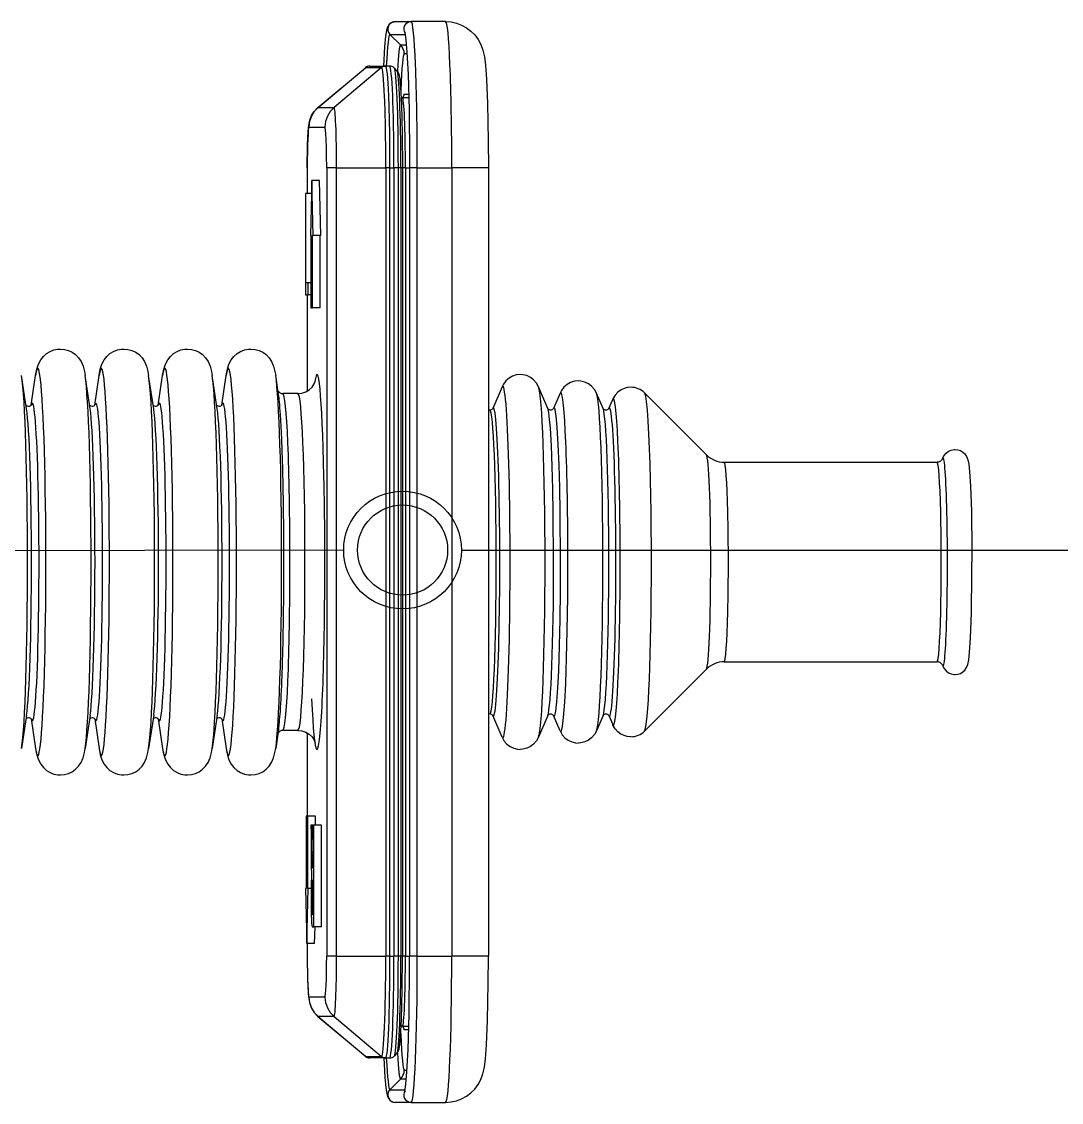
# Model space of a CAD drawing. Header units: inches. Extents: x 47316 to 59086, y 3141 to 11743.
# Drawn here: x 47798.41 to 47842.57, y 8628.7 to 8674.6 of the extents above; entities that cross this region are included whole.
import ezdxf

# ---------------------------------------------------------------- set-up
doc = ezdxf.new("R2010")
doc.units = ezdxf.units.IN
doc.header["$MEASUREMENT"] = 0
doc.styles.get("Standard").update_dxf_attribs({"font": ''})
doc.styles.get('Standard').set_extended_font_data('SimSun')
doc.linetypes.add('_VH_OTCON', pattern='A,0.0001,[7,VeSys.shx,S=0.1,R=0,X=0,Y=0],-0.4,[7,VeSys.shx,S=0.1,R=0,X=0,Y=0],-0.4,["X",Standard,S=1,R=0,X=-0.5,Y=-0.5],-0.0001,[7,VeSys.shx,S=0.1,R=0,X=0,Y=0],-0.4', length=1.2002)

msp = doc.modelspace()

# ---------------------------------------------------------------- linework, layer by layer
at = {"color": 1, "lineweight": -3}
for p, q in [((47813.881, 8673.983), (47813.917, 8674.221)), ((47813.917, 8674.221), (47813.952, 8674.352)), ((47813.952, 8674.352), (47814.001, 8674.451)), ((47814.001, 8674.451), (47814.066, 8674.523)), ((47814.066, 8674.523), (47814.145, 8674.572)), ((47814.145, 8674.572), (47814.232, 8674.597)), ((47814.232, 8674.597), (47814.278, 8674.6)), ((47814.278, 8674.6), (47814.956, 8674.6)), ((47816.42, 8674.6), (47814.956, 8674.6)), ((47816.42, 8674.6), (47816.652, 8674.584)), ((47816.652, 8674.584), (47816.88, 8674.534)), ((47816.88, 8674.534), (47817.098, 8674.453)), ((47817.098, 8674.453), (47817.302, 8674.341)), ((47817.302, 8674.341), (47817.489, 8674.201)), ((47817.489, 8674.201), (47817.655, 8674.034)), ((47813.84, 8673.531), (47813.881, 8673.983)), ((47814.505, 8673.609), (47814.054, 8674.06)), ((47814.054, 8674.06), (47814.703, 8674.06)), ((47814.687, 8674.138), (47814.733, 8673.832)), ((47814.733, 8673.832), (47814.775, 8673.307)), ((47817.655, 8674.034), (47817.797, 8673.844)), ((47817.797, 8673.844), (47817.913, 8673.631)), ((47813.793, 8672.71), (47813.84, 8673.531)), ((47814.505, 8673.609), (47814.753, 8673.609)), ((47814.775, 8673.307), (47814.822, 8672.354)), ((47817.913, 8673.631), (47818.004, 8673.385)), ((47818.004, 8673.385), (47818.066, 8673.103)), ((47814.78, 8673.227), (47814.663, 8673.227)), ((47818.066, 8673.103), (47818.11, 8672.751)), ((47810.998, 8670.948), (47813.017, 8672.644)), ((47811.002, 8670.95), (47813.023, 8672.647)), ((47813.701, 8672.647), (47811.68, 8670.95)), ((47813.023, 8672.647), (47813.701, 8672.647)), ((47813.196, 8672.71), (47813.875, 8672.71)), ((47814.043, 8672.71), (47813.875, 8672.71)), ((47814.352, 8672.516), (47814.241, 8672.627)), ((47814.352, 8672.516), (47814.409, 8672.437)), ((47814.409, 8672.437), (47814.446, 8672.331)), ((47818.11, 8672.751), (47818.153, 8672.155)), ((47814.446, 8672.331), (47814.474, 8672.161)), ((47814.474, 8672.161), (47814.508, 8671.796)), ((47814.822, 8672.354), (47814.864, 8670.859)), ((47818.153, 8672.155), (47818.196, 8671.124)), ((47814.508, 8671.796), (47814.545, 8671.084)), ((47814.663, 8671.522), (47814.849, 8671.522)), ((47814.545, 8671.084), (47814.578, 8669.837)), ((47814.853, 8671.36), (47814.586, 8671.36)), ((47818.196, 8671.124), (47818.226, 8669.543)), ((47810.65, 8670.412), (47810.727, 8670.606)), ((47810.727, 8670.606), (47810.834, 8670.776)), ((47810.834, 8670.776), (47810.968, 8670.922)), ((47810.968, 8670.922), (47810.998, 8670.948)), ((47811.002, 8670.95), (47811.68, 8670.95)), ((47814.864, 8670.859), (47814.886, 8668.815)), ((47810.58, 8669.937), (47810.606, 8670.205)), ((47810.606, 8670.205), (47810.65, 8670.412)), ((47810.616, 8670.122), (47811.295, 8670.122)), ((47810.556, 8669.383), (47810.58, 8669.937)), ((47814.578, 8669.837), (47814.589, 8668.39)), ((47810.543, 8668.39), (47810.556, 8669.383)), ((47818.226, 8669.543), (47818.233, 8668.39)), ((47814.886, 8668.815), (47814.886, 8668.39)), ((47810.543, 8668.39), (47810.544, 8668.39)), ((47810.543, 8668.39), (47810.543, 8667.304)), ((47810.544, 8668.39), (47810.544, 8667.304)), ((47811.367, 8668.39), (47811.367, 8634.91)), ((47811.787, 8668.39), (47811.367, 8668.39)), ((47811.787, 8634.91), (47811.787, 8668.39)), ((47811.787, 8668.39), (47813.88, 8668.39)), ((47813.88, 8668.39), (47813.88, 8634.91)), ((47814.056, 8668.39), (47813.88, 8668.39)), ((47814.056, 8634.91), (47814.056, 8668.39)), ((47814.056, 8668.39), (47814.223, 8668.39)), ((47814.223, 8668.39), (47814.223, 8634.91)), ((47814.411, 8668.39), (47814.223, 8668.39)), ((47814.411, 8634.91), (47814.411, 8668.39)), ((47814.518, 8668.39), (47814.411, 8668.39)), ((47814.518, 8668.39), (47814.518, 8634.91)), ((47814.587, 8668.39), (47814.518, 8668.39)), ((47814.589, 8668.39), (47814.587, 8668.39)), ((47814.71, 8668.39), (47814.589, 8668.39)), ((47814.589, 8668.39), (47814.589, 8634.91)), ((47814.71, 8668.39), (47814.71, 8634.91)), ((47814.71, 8668.39), (47814.886, 8668.39)), ((47814.886, 8668.39), (47814.886, 8634.91)), ((47815.216, 8668.39), (47814.887, 8668.39)), ((47815.216, 8634.91), (47815.216, 8668.39)), ((47815.216, 8668.39), (47816.68, 8668.39)), ((47816.68, 8668.39), (47816.68, 8634.91)), ((47818.218, 8668.39), (47816.68, 8668.39)), ((47818.233, 8668.39), (47818.218, 8668.39)), ((47818.233, 8668.39), (47818.233, 8634.91)), ((47810.734, 8667.85), (47810.677, 8665.512)), ((47811.057, 8667.85), (47810.734, 8667.85)), ((47810.79, 8665.512), (47810.734, 8667.85)), ((47811.114, 8665.512), (47811.057, 8667.85)), ((47810.485, 8667.304), (47810.461, 8667.304)), ((47810.461, 8667.304), (47810.461, 8662.99)), ((47810.721, 8667.304), (47810.485, 8667.304)), ((47810.485, 8663.513), (47810.485, 8667.304)), ((47810.677, 8665.512), (47810.7, 8665.512)), ((47810.7, 8665.512), (47810.7, 8662.45)), ((47810.768, 8665.512), (47810.79, 8665.512)), ((47810.768, 8662.45), (47810.768, 8665.512)), ((47811.114, 8665.512), (47810.79, 8665.512)), ((47811.091, 8662.45), (47811.091, 8665.512)), ((47810.577, 8663.513), (47810.485, 8663.513)), ((47810.7, 8663.513), (47810.577, 8663.513)), ((47810.577, 8662.99), (47810.577, 8663.513)), ((47810.461, 8662.99), (47810.577, 8662.99)), ((47810.543, 8662.99), (47810.543, 8658.911)), ((47810.544, 8662.99), (47810.544, 8658.912)), ((47810.7, 8662.99), (47810.577, 8662.99)), ((47810.7, 8662.45), (47810.768, 8662.45)), ((47811.091, 8662.45), (47810.768, 8662.45)), ((47799.334, 8660.381), (47799.467, 8660.5)), ((47799.467, 8660.5), (47799.618, 8660.592)), ((47799.618, 8660.592), (47799.781, 8660.656)), ((47799.781, 8660.656), (47799.953, 8660.69)), ((47799.953, 8660.69), (47800.057, 8660.695)), ((47800.057, 8660.695), (47800.231, 8660.68)), ((47800.231, 8660.68), (47800.4, 8660.634)), ((47800.4, 8660.634), (47800.558, 8660.558)), ((47800.558, 8660.558), (47800.702, 8660.456)), ((47800.702, 8660.456), (47800.829, 8660.325)), ((47802.031, 8660.381), (47802.165, 8660.5)), ((47802.165, 8660.5), (47802.315, 8660.592)), ((47802.315, 8660.592), (47802.479, 8660.656)), ((47802.479, 8660.656), (47802.65, 8660.69)), ((47802.65, 8660.69), (47802.755, 8660.695)), ((47802.755, 8660.695), (47802.929, 8660.68)), ((47802.929, 8660.68), (47803.098, 8660.634)), ((47803.098, 8660.634), (47803.256, 8660.558)), ((47803.256, 8660.558), (47803.4, 8660.456)), ((47803.4, 8660.456), (47803.527, 8660.325)), ((47804.729, 8660.381), (47804.863, 8660.5)), ((47804.863, 8660.5), (47805.013, 8660.592)), ((47805.013, 8660.592), (47805.177, 8660.656)), ((47805.177, 8660.656), (47805.348, 8660.69)), ((47805.348, 8660.69), (47805.452, 8660.695)), ((47805.452, 8660.695), (47805.626, 8660.68)), ((47805.626, 8660.68), (47805.795, 8660.634)), ((47805.795, 8660.634), (47805.954, 8660.558)), ((47805.954, 8660.558), (47806.097, 8660.456)), ((47806.097, 8660.456), (47806.224, 8660.325)), ((47807.427, 8660.381), (47807.56, 8660.5)), ((47807.56, 8660.5), (47807.711, 8660.592)), ((47807.711, 8660.592), (47807.874, 8660.656)), ((47807.874, 8660.656), (47808.045, 8660.69)), ((47808.045, 8660.69), (47808.15, 8660.695)), ((47808.15, 8660.695), (47808.324, 8660.68)), ((47808.324, 8660.68), (47808.493, 8660.634)), ((47808.493, 8660.634), (47808.651, 8660.558)), ((47808.651, 8660.558), (47808.795, 8660.456)), ((47808.795, 8660.456), (47808.922, 8660.325)), ((47799.056, 8659.837), (47799.125, 8660.053)), ((47799.125, 8660.053), (47799.222, 8660.238)), ((47799.222, 8660.238), (47799.334, 8660.381)), ((47800.829, 8660.325), (47800.936, 8660.166)), ((47800.936, 8660.166), (47801.022, 8659.967)), ((47801.022, 8659.967), (47801.079, 8659.747)), ((47801.753, 8659.837), (47801.822, 8660.053)), ((47801.822, 8660.053), (47801.919, 8660.238)), ((47801.919, 8660.238), (47802.031, 8660.381)), ((47803.527, 8660.325), (47803.634, 8660.166)), ((47803.634, 8660.166), (47803.719, 8659.967)), ((47803.719, 8659.967), (47803.776, 8659.747)), ((47804.451, 8659.837), (47804.52, 8660.053)), ((47804.52, 8660.053), (47804.617, 8660.238)), ((47804.617, 8660.238), (47804.729, 8660.381)), ((47806.224, 8660.325), (47806.331, 8660.166)), ((47806.331, 8660.166), (47806.417, 8659.967)), ((47806.417, 8659.967), (47806.474, 8659.747)), ((47807.149, 8659.837), (47807.218, 8660.053)), ((47807.218, 8660.053), (47807.314, 8660.238)), ((47807.314, 8660.238), (47807.427, 8660.381)), ((47808.922, 8660.325), (47809.029, 8660.166)), ((47809.029, 8660.166), (47809.115, 8659.967)), ((47809.115, 8659.967), (47809.172, 8659.747)), ((47798.624, 8658.154), (47798.412, 8659.571)), ((47798.816, 8658.312), (47799.005, 8659.571)), ((47799.005, 8659.571), (47799.056, 8659.837)), ((47801.079, 8659.747), (47801.109, 8659.571)), ((47801.322, 8658.154), (47801.109, 8659.571)), ((47801.514, 8658.312), (47801.703, 8659.571)), ((47801.703, 8659.571), (47801.753, 8659.837)), ((47803.776, 8659.747), (47803.807, 8659.571)), ((47804.02, 8658.154), (47803.807, 8659.571)), ((47804.211, 8658.312), (47804.4, 8659.571)), ((47804.4, 8659.571), (47804.451, 8659.837)), ((47806.474, 8659.747), (47806.504, 8659.571)), ((47806.717, 8658.154), (47806.504, 8659.571)), ((47806.909, 8658.312), (47807.098, 8659.571)), ((47807.098, 8659.571), (47807.149, 8659.837)), ((47809.172, 8659.747), (47809.202, 8659.571)), ((47809.324, 8658.762), (47809.202, 8659.571)), ((47819.259, 8659.543), (47819.111, 8659.459)), ((47819.42, 8659.594), (47819.259, 8659.543)), ((47819.587, 8659.611), (47819.42, 8659.594)), ((47819.699, 8659.604), (47819.587, 8659.611)), ((47819.863, 8659.564), (47819.699, 8659.604)), ((47820.017, 8659.491), (47819.863, 8659.564)), ((47810.625, 8658.965), (47810.745, 8659.079)), ((47810.745, 8659.079), (47810.839, 8659.218)), ((47810.839, 8659.218), (47810.877, 8659.31)), ((47818.814, 8659.089), (47818.419, 8658.168)), ((47818.873, 8659.204), (47818.814, 8659.09)), ((47818.828, 8659.114), (47818.814, 8659.09)), ((47818.814, 8659.09), (47818.814, 8659.089)), ((47818.834, 8659.12), (47818.828, 8659.114)), ((47818.844, 8659.124), (47818.834, 8659.12)), ((47818.98, 8659.345), (47818.873, 8659.204)), ((47819.111, 8659.459), (47818.98, 8659.345)), ((47820.153, 8659.388), (47820.017, 8659.491)), ((47820.271, 8659.252), (47820.153, 8659.388)), ((47820.36, 8659.091), (47820.271, 8659.252)), ((47820.361, 8659.089), (47820.36, 8659.091)), ((47820.756, 8658.168), (47820.361, 8659.089)), ((47821.445, 8659.076), (47821.339, 8658.935)), ((47821.576, 8659.19), (47821.445, 8659.076)), ((47821.724, 8659.273), (47821.576, 8659.19)), ((47821.885, 8659.324), (47821.724, 8659.273)), ((47822.052, 8659.342), (47821.885, 8659.324)), ((47822.164, 8659.334), (47822.052, 8659.342)), ((47822.328, 8659.294), (47822.164, 8659.334)), ((47822.481, 8659.221), (47822.328, 8659.294)), ((47822.617, 8659.118), (47822.481, 8659.221)), ((47822.735, 8658.983), (47822.617, 8659.118)), ((47824.13, 8659.057), (47823.994, 8659.019)), ((47824.283, 8659.071), (47824.13, 8659.057)), ((47810.146, 8658.805), (47809.507, 8658.805)), ((47810.146, 8658.805), (47810.317, 8658.824)), ((47810.317, 8658.824), (47810.478, 8658.878)), ((47810.478, 8658.878), (47810.625, 8658.965)), ((47821.28, 8658.82), (47821, 8658.168)), ((47821.339, 8658.935), (47821.28, 8658.82)), ((47821.293, 8658.844), (47821.28, 8658.82)), ((47821.299, 8658.851), (47821.293, 8658.844)), ((47821.306, 8658.854), (47821.299, 8658.851)), ((47821.309, 8658.855), (47821.306, 8658.854)), ((47822.825, 8658.821), (47822.735, 8658.983)), ((47823.104, 8658.169), (47822.825, 8658.821)), ((47823.617, 8658.733), (47823.523, 8658.574)), ((47823.732, 8658.859), (47823.617, 8658.733)), ((47823.867, 8658.957), (47823.732, 8658.859)), ((47823.994, 8659.019), (47823.867, 8658.957)), ((47824.878, 8658.818), (47824.869, 8658.831)), ((47826.773, 8656.923), (47824.869, 8658.831)), ((47824.897, 8658.77), (47824.878, 8658.818)), ((47824.916, 8658.694), (47824.897, 8658.77)), ((47824.952, 8658.467), (47824.916, 8658.694)), ((47818.431, 8658.189), (47818.419, 8658.168)), ((47818.436, 8658.195), (47818.431, 8658.189)), ((47818.442, 8658.198), (47818.436, 8658.195)), ((47818.445, 8658.199), (47818.442, 8658.198)), ((47820.769, 8658.129), (47820.756, 8658.168)), ((47821.012, 8658.19), (47821.001, 8658.17)), ((47821.018, 8658.196), (47821.012, 8658.19)), ((47821.027, 8658.199), (47821.018, 8658.196)), ((47821.035, 8658.196), (47821.027, 8658.199)), ((47821.041, 8658.19), (47821.035, 8658.196)), ((47821.052, 8658.171), (47821.041, 8658.19)), ((47821.065, 8658.135), (47821.052, 8658.171)), ((47821.09, 8658.019), (47821.065, 8658.135)), ((47823.348, 8658.169), (47823.513, 8658.552)), ((47823.348, 8658.169), (47823.36, 8658.19)), ((47823.36, 8658.19), (47823.366, 8658.196)), ((47823.366, 8658.196), (47823.372, 8658.199)), ((47823.372, 8658.199), (47823.375, 8658.2)), ((47823.523, 8658.574), (47823.513, 8658.552)), ((47823.515, 8658.556), (47823.513, 8658.552)), ((47824.989, 8658.102), (47824.952, 8658.467)), ((47818.298, 8658.105), (47818.233, 8658.11)), ((47820.796, 8658.006), (47820.769, 8658.129)), ((47820.821, 8657.827), (47820.796, 8658.006)), ((47820.866, 8657.329), (47820.821, 8657.827)), ((47821.115, 8657.851), (47821.09, 8658.019)), ((47821.16, 8657.377), (47821.115, 8657.851)), ((47825.022, 8657.649), (47824.989, 8658.102)), ((47820.91, 8656.582), (47820.866, 8657.329)), ((47821.204, 8656.64), (47821.16, 8657.377)), ((47825.067, 8656.787), (47825.022, 8657.649)), ((47825.101, 8655.823), (47825.067, 8656.787)), ((47827.494, 8656.202), (47826.773, 8656.923)), ((47820.945, 8655.706), (47820.91, 8656.582)), ((47821.24, 8655.764), (47821.204, 8656.64)), ((47837.67, 8656.273), (47837.771, 8656.351)), ((47837.771, 8656.351), (47837.887, 8656.403)), ((47837.887, 8656.403), (47838.011, 8656.428)), ((47838.011, 8656.428), (47838.053, 8656.429)), ((47838.053, 8656.429), (47838.169, 8656.417)), ((47838.169, 8656.417), (47838.281, 8656.38)), ((47838.281, 8656.38), (47838.383, 8656.319)), ((47838.383, 8656.319), (47838.47, 8656.237)), ((47828.249, 8655.889), (47837.29, 8655.889)), ((47837.35, 8655.896), (47837.29, 8655.889)), ((47837.44, 8655.937), (47837.35, 8655.896)), ((47837.502, 8655.999), (47837.44, 8655.937)), ((47837.522, 8656.038), (47837.502, 8655.999)), ((47837.522, 8656.038), (47837.58, 8656.161)), ((47837.58, 8656.161), (47837.67, 8656.273)), ((47838.47, 8656.237), (47838.545, 8656.126)), ((47838.545, 8656.126), (47838.597, 8655.996)), ((47838.597, 8655.996), (47838.635, 8655.811)), ((47820.971, 8654.747), (47820.945, 8655.706)), ((47821.267, 8654.795), (47821.24, 8655.764)), ((47825.144, 8653.784), (47825.101, 8655.823)), ((47838.635, 8655.811), (47838.67, 8655.492)), ((47838.67, 8655.492), (47838.709, 8654.871)), ((47820.989, 8653.737), (47820.971, 8654.747)), ((47821.286, 8653.77), (47821.267, 8654.795)), ((47838.709, 8654.871), (47838.746, 8653.804)), ((47821.004, 8651.65), (47820.989, 8653.737)), ((47821.301, 8651.65), (47821.286, 8653.77)), ((47825.157, 8651.65), (47825.144, 8653.784)), ((47838.746, 8653.804), (47838.769, 8652.158)), ((47809.547, 8652.566), (47809.543, 8653.193)), ((47838.769, 8652.158), (47838.77, 8651.65)), ((47821.296, 8650.423), (47821.301, 8651.65)), ((47821.604, 8650.172), (47821.611, 8651.65)), ((47838.769, 8651.142), (47838.77, 8651.65)), ((47809.545, 8650.317), (47809.549, 8651.05)), ((47838.746, 8649.497), (47838.769, 8651.142)), ((47821.281, 8649.219), (47821.296, 8650.423)), ((47809.542, 8649.953), (47809.545, 8650.317)), ((47821.585, 8648.728), (47821.604, 8650.172)), ((47838.709, 8648.429), (47838.746, 8649.497)), ((47821.257, 8648.085), (47821.281, 8649.219)), ((47821.558, 8647.567), (47821.585, 8648.728)), ((47821.221, 8647.035), (47821.257, 8648.085)), ((47838.67, 8647.808), (47838.709, 8648.429)), ((47809.491, 8647.323), (47809.506, 8647.864)), ((47838.635, 8647.489), (47838.67, 8647.808)), ((47809.474, 8646.815), (47809.491, 8647.323)), ((47821.52, 8646.492), (47821.558, 8647.567)), ((47828.249, 8647.411), (47837.29, 8647.411)), ((47837.35, 8647.404), (47837.29, 8647.411)), ((47837.44, 8647.364), (47837.35, 8647.404)), ((47837.502, 8647.301), (47837.44, 8647.364)), ((47837.522, 8647.262), (47837.502, 8647.301)), ((47837.522, 8647.262), (47837.58, 8647.139)), ((47837.58, 8647.139), (47837.67, 8647.027)), ((47838.47, 8647.063), (47838.545, 8647.174)), ((47838.545, 8647.174), (47838.597, 8647.304)), ((47838.597, 8647.304), (47838.635, 8647.489)), ((47821.185, 8646.303), (47821.221, 8647.035)), ((47827.494, 8647.099), (47826.773, 8646.377)), ((47837.67, 8647.027), (47837.771, 8646.949)), ((47837.771, 8646.949), (47837.887, 8646.897)), ((47837.887, 8646.897), (47838.011, 8646.873)), ((47838.011, 8646.873), (47838.053, 8646.871)), ((47838.053, 8646.871), (47838.169, 8646.884)), ((47838.169, 8646.884), (47838.281, 8646.921)), ((47838.281, 8646.921), (47838.383, 8646.981)), ((47838.383, 8646.981), (47838.47, 8647.063)), ((47821.142, 8645.705), (47821.185, 8646.303)), ((47821.479, 8645.695), (47821.52, 8646.492)), ((47826.773, 8646.377), (47824.869, 8644.47)), ((47821.072, 8645.192), (47821.096, 8645.316)), ((47821.096, 8645.316), (47821.142, 8645.705)), ((47821.43, 8645.05), (47821.479, 8645.695)), ((47798.624, 8645.146), (47798.412, 8643.729)), ((47798.816, 8644.988), (47799.005, 8643.729)), ((47801.322, 8645.146), (47801.109, 8643.729)), ((47801.514, 8644.988), (47801.703, 8643.729)), ((47804.02, 8645.146), (47803.807, 8643.729)), ((47804.211, 8644.988), (47804.4, 8643.729)), ((47806.717, 8645.146), (47806.504, 8643.729)), ((47806.909, 8644.988), (47807.098, 8643.729)), ((47818.298, 8645.195), (47818.233, 8645.191)), ((47818.419, 8645.133), (47818.431, 8645.111)), ((47818.814, 8644.212), (47818.419, 8645.133)), ((47818.431, 8645.111), (47818.436, 8645.105)), ((47818.436, 8645.105), (47818.442, 8645.102)), ((47818.442, 8645.102), (47818.445, 8645.102)), ((47820.756, 8645.132), (47820.361, 8644.211)), ((47821, 8645.132), (47821.012, 8645.111)), ((47821.28, 8644.48), (47821, 8645.132)), ((47821.012, 8645.111), (47821.018, 8645.105)), ((47821.018, 8645.105), (47821.024, 8645.102)), ((47821.024, 8645.102), (47821.027, 8645.101)), ((47821.027, 8645.101), (47821.032, 8645.102)), ((47821.032, 8645.102), (47821.042, 8645.111)), ((47821.042, 8645.111), (47821.052, 8645.129)), ((47821.052, 8645.129), (47821.072, 8645.192)), ((47821.383, 8644.668), (47821.43, 8645.05)), ((47823.104, 8645.132), (47822.825, 8644.48)), ((47823.348, 8645.132), (47823.513, 8644.748)), ((47809.324, 8644.543), (47809.202, 8643.729)), ((47810.146, 8644.495), (47809.507, 8644.495)), ((47810.146, 8644.495), (47810.317, 8644.477)), ((47810.317, 8644.477), (47810.478, 8644.423)), ((47810.478, 8644.423), (47810.625, 8644.335)), ((47810.543, 8644.389), (47810.543, 8640.85)), ((47810.544, 8644.389), (47810.544, 8640.85)), ((47821.28, 8644.48), (47821.293, 8644.456)), ((47821.28, 8644.48), (47821.373, 8644.313)), ((47821.293, 8644.456), (47821.299, 8644.45)), ((47821.299, 8644.45), (47821.306, 8644.446)), ((47821.306, 8644.446), (47821.309, 8644.446)), ((47821.309, 8644.446), (47821.315, 8644.447)), ((47821.315, 8644.447), (47821.326, 8644.457)), ((47821.326, 8644.457), (47821.337, 8644.476)), ((47821.337, 8644.476), (47821.359, 8644.543)), ((47821.359, 8644.543), (47821.383, 8644.668)), ((47822.825, 8644.48), (47822.735, 8644.318)), ((47823.523, 8644.726), (47823.513, 8644.748)), ((47823.617, 8644.567), (47823.523, 8644.726)), ((47823.732, 8644.442), (47823.617, 8644.567)), ((47823.866, 8644.343), (47823.732, 8644.442)), ((47810.625, 8644.335), (47810.745, 8644.222)), ((47810.745, 8644.222), (47810.839, 8644.083)), ((47810.839, 8644.083), (47810.877, 8643.99)), ((47818.814, 8644.212), (47818.827, 8644.187)), ((47818.814, 8644.212), (47818.904, 8644.048)), ((47818.827, 8644.187), (47818.834, 8644.18)), ((47818.834, 8644.18), (47818.841, 8644.177)), ((47818.841, 8644.177), (47818.844, 8644.176)), ((47818.904, 8644.048), (47819.022, 8643.913)), ((47819.022, 8643.913), (47819.158, 8643.81)), ((47820.153, 8643.913), (47820.017, 8643.81)), ((47820.271, 8644.049), (47820.153, 8643.913)), ((47820.36, 8644.21), (47820.271, 8644.049)), ((47820.36, 8644.21), (47820.361, 8644.211)), ((47821.373, 8644.313), (47821.487, 8644.182)), ((47821.487, 8644.182), (47821.623, 8644.079)), ((47821.623, 8644.079), (47821.777, 8644.006)), ((47821.777, 8644.006), (47821.94, 8643.966)), ((47821.94, 8643.966), (47822.052, 8643.959)), ((47822.164, 8643.966), (47822.052, 8643.959)), ((47822.328, 8644.006), (47822.164, 8643.966)), ((47822.481, 8644.079), (47822.328, 8644.006)), ((47822.617, 8644.182), (47822.481, 8644.079)), ((47822.735, 8644.318), (47822.617, 8644.182)), ((47823.994, 8644.282), (47823.866, 8644.343)), ((47824.13, 8644.243), (47823.994, 8644.282)), ((47824.283, 8644.229), (47824.13, 8644.243)), ((47799.005, 8643.729), (47799.056, 8643.463)), ((47799.056, 8643.463), (47799.125, 8643.247)), ((47801.022, 8643.334), (47801.079, 8643.553)), ((47801.079, 8643.553), (47801.109, 8643.729)), ((47801.703, 8643.729), (47801.753, 8643.463)), ((47801.753, 8643.463), (47801.822, 8643.247)), ((47803.719, 8643.334), (47803.776, 8643.553)), ((47803.776, 8643.553), (47803.807, 8643.729)), ((47804.4, 8643.729), (47804.451, 8643.463)), ((47804.451, 8643.463), (47804.52, 8643.247)), ((47806.417, 8643.334), (47806.474, 8643.553)), ((47806.474, 8643.553), (47806.504, 8643.729)), ((47807.098, 8643.729), (47807.149, 8643.463)), ((47807.149, 8643.463), (47807.218, 8643.247)), ((47809.115, 8643.334), (47809.172, 8643.553)), ((47809.172, 8643.553), (47809.202, 8643.729)), ((47819.158, 8643.81), (47819.311, 8643.737)), ((47819.311, 8643.737), (47819.475, 8643.697)), ((47819.475, 8643.697), (47819.587, 8643.689)), ((47819.699, 8643.697), (47819.587, 8643.689)), ((47819.863, 8643.737), (47819.699, 8643.697)), ((47820.017, 8643.81), (47819.863, 8643.737)), ((47799.125, 8643.247), (47799.222, 8643.063)), ((47799.222, 8643.063), (47799.334, 8642.92)), ((47800.829, 8642.975), (47800.936, 8643.134)), ((47800.936, 8643.134), (47801.022, 8643.334)), ((47801.822, 8643.247), (47801.919, 8643.063)), ((47801.919, 8643.063), (47802.031, 8642.92)), ((47803.527, 8642.975), (47803.634, 8643.134)), ((47803.634, 8643.134), (47803.719, 8643.334)), ((47804.52, 8643.247), (47804.617, 8643.063)), ((47804.617, 8643.063), (47804.729, 8642.92)), ((47806.224, 8642.975), (47806.331, 8643.134)), ((47806.331, 8643.134), (47806.417, 8643.334)), ((47807.218, 8643.247), (47807.314, 8643.063)), ((47807.314, 8643.063), (47807.427, 8642.92)), ((47808.922, 8642.975), (47809.029, 8643.134)), ((47809.029, 8643.134), (47809.115, 8643.334)), ((47799.334, 8642.92), (47799.467, 8642.801)), ((47799.467, 8642.801), (47799.618, 8642.708)), ((47799.618, 8642.708), (47799.781, 8642.645)), ((47799.781, 8642.645), (47799.953, 8642.611)), ((47799.953, 8642.611), (47800.057, 8642.605)), ((47800.057, 8642.605), (47800.231, 8642.621)), ((47800.231, 8642.621), (47800.4, 8642.667)), ((47800.4, 8642.667), (47800.558, 8642.742)), ((47800.558, 8642.742), (47800.702, 8642.845)), ((47800.702, 8642.845), (47800.829, 8642.975)), ((47802.031, 8642.92), (47802.165, 8642.801)), ((47802.165, 8642.801), (47802.315, 8642.708)), ((47802.315, 8642.708), (47802.479, 8642.645)), ((47802.479, 8642.645), (47802.65, 8642.611)), ((47802.65, 8642.611), (47802.755, 8642.605)), ((47802.755, 8642.605), (47802.929, 8642.621)), ((47802.929, 8642.621), (47803.098, 8642.667)), ((47803.098, 8642.667), (47803.256, 8642.742)), ((47803.256, 8642.742), (47803.4, 8642.845)), ((47803.4, 8642.845), (47803.527, 8642.975)), ((47804.729, 8642.92), (47804.863, 8642.801)), ((47804.863, 8642.801), (47805.013, 8642.708)), ((47805.013, 8642.708), (47805.177, 8642.645)), ((47805.177, 8642.645), (47805.348, 8642.611)), ((47805.348, 8642.611), (47805.452, 8642.605)), ((47805.452, 8642.605), (47805.626, 8642.621)), ((47805.626, 8642.621), (47805.795, 8642.667)), ((47805.795, 8642.667), (47805.954, 8642.742)), ((47805.954, 8642.742), (47806.097, 8642.845)), ((47806.097, 8642.845), (47806.224, 8642.975)), ((47807.427, 8642.92), (47807.56, 8642.801)), ((47807.56, 8642.801), (47807.711, 8642.708)), ((47807.711, 8642.708), (47807.874, 8642.645)), ((47807.874, 8642.645), (47808.045, 8642.611)), ((47808.045, 8642.611), (47808.15, 8642.605)), ((47808.15, 8642.605), (47808.324, 8642.621)), ((47808.324, 8642.621), (47808.493, 8642.667)), ((47808.493, 8642.667), (47808.651, 8642.742)), ((47808.651, 8642.742), (47808.795, 8642.845)), ((47808.795, 8642.845), (47808.922, 8642.975)), ((47810.496, 8640.85), (47810.496, 8637.789)), ((47810.564, 8640.85), (47810.496, 8640.85)), ((47810.888, 8640.85), (47810.564, 8640.85)), ((47810.564, 8637.789), (47810.564, 8640.85)), ((47810.888, 8640.471), (47810.888, 8640.85)), ((47810.699, 8640.471), (47810.699, 8640.352)), ((47810.727, 8640.471), (47810.699, 8640.471)), ((47810.699, 8640.352), (47810.7, 8640.341)), ((47810.7, 8640.341), (47810.701, 8640.328)), ((47810.701, 8640.328), (47810.701, 8640.315)), ((47810.701, 8640.315), (47810.702, 8640.3)), ((47810.702, 8640.3), (47810.703, 8640.285)), ((47810.703, 8640.285), (47810.703, 8640.268)), ((47810.703, 8640.268), (47810.704, 8640.251)), ((47810.704, 8640.251), (47810.704, 8640.232)), ((47810.704, 8640.232), (47810.704, 8640.212)), ((47810.796, 8640.471), (47810.727, 8640.471)), ((47810.727, 8640.456), (47810.727, 8640.471)), ((47810.796, 8640.456), (47810.727, 8640.456)), ((47810.727, 8640.44), (47810.727, 8640.456)), ((47810.796, 8640.44), (47810.727, 8640.44)), ((47810.728, 8640.423), (47810.727, 8640.44)), ((47810.796, 8640.423), (47810.728, 8640.423)), ((47810.728, 8640.404), (47810.728, 8640.423)), ((47810.796, 8640.404), (47810.728, 8640.404)), ((47810.728, 8640.384), (47810.728, 8640.404)), ((47810.796, 8640.384), (47810.728, 8640.384)), ((47810.728, 8640.362), (47810.728, 8640.384)), ((47810.796, 8640.362), (47810.728, 8640.362)), ((47810.729, 8640.339), (47810.728, 8640.362)), ((47810.796, 8640.339), (47810.729, 8640.339)), ((47810.729, 8640.314), (47810.729, 8640.339)), ((47810.796, 8640.314), (47810.729, 8640.314)), ((47810.729, 8640.289), (47810.729, 8640.314)), ((47810.796, 8640.289), (47810.729, 8640.289)), ((47810.73, 8640.261), (47810.729, 8640.289)), ((47810.796, 8640.261), (47810.73, 8640.261)), ((47810.73, 8640.232), (47810.73, 8640.261)), ((47810.796, 8640.232), (47810.73, 8640.232)), ((47810.73, 8640.202), (47810.73, 8640.232)), ((47810.796, 8640.471), (47810.796, 8638.649)), ((47810.82, 8640.471), (47810.796, 8640.471)), ((47811.144, 8640.471), (47810.82, 8640.471)), ((47810.82, 8636.157), (47810.82, 8640.471)), ((47811.144, 8636.157), (47811.144, 8640.471)), ((47810.704, 8640.212), (47810.705, 8640.192)), ((47810.705, 8640.192), (47810.705, 8640.169)), ((47810.705, 8640.169), (47810.706, 8640.144)), ((47810.706, 8640.144), (47810.706, 8640.117)), ((47810.706, 8640.117), (47810.706, 8640.087)), ((47810.706, 8640.087), (47810.706, 8640.055)), ((47810.706, 8640.055), (47810.707, 8640.02)), ((47810.707, 8640.02), (47810.707, 8639.983)), ((47810.707, 8639.983), (47810.707, 8639.944)), ((47810.707, 8639.944), (47810.707, 8639.902)), ((47810.707, 8639.902), (47810.707, 8639.858)), ((47810.707, 8639.858), (47810.709, 8639.156)), ((47810.796, 8640.202), (47810.73, 8640.202)), ((47810.73, 8640.169), (47810.73, 8640.202)), ((47810.796, 8640.169), (47810.73, 8640.169)), ((47810.73, 8640.134), (47810.73, 8640.169)), ((47810.796, 8640.134), (47810.73, 8640.134)), ((47810.731, 8640.097), (47810.73, 8640.134)), ((47810.796, 8640.097), (47810.731, 8640.097)), ((47810.731, 8640.059), (47810.731, 8640.097)), ((47810.796, 8640.059), (47810.731, 8640.059)), ((47810.731, 8640.018), (47810.731, 8640.059)), ((47810.796, 8640.018), (47810.731, 8640.018)), ((47810.731, 8639.976), (47810.731, 8640.018)), ((47810.796, 8639.976), (47810.731, 8639.976)), ((47810.731, 8639.931), (47810.731, 8639.976)), ((47810.796, 8639.931), (47810.731, 8639.931)), ((47810.731, 8639.885), (47810.731, 8639.931)), ((47810.796, 8639.885), (47810.731, 8639.885)), ((47810.733, 8639.326), (47810.731, 8639.885)), ((47810.796, 8639.326), (47810.733, 8639.326)), ((47810.733, 8639.245), (47810.733, 8639.326)), ((47810.709, 8639.156), (47810.709, 8639.079)), ((47810.709, 8639.079), (47810.71, 8639.006)), ((47810.71, 8639.006), (47810.71, 8638.938)), ((47810.71, 8638.938), (47810.711, 8638.874)), ((47810.711, 8638.874), (47810.711, 8638.816)), ((47810.796, 8639.245), (47810.733, 8639.245)), ((47810.733, 8639.169), (47810.733, 8639.245)), ((47810.796, 8639.169), (47810.733, 8639.169)), ((47810.734, 8639.1), (47810.733, 8639.169)), ((47810.796, 8639.1), (47810.734, 8639.1)), ((47810.734, 8639.036), (47810.734, 8639.1)), ((47810.796, 8639.036), (47810.734, 8639.036)), ((47810.735, 8638.978), (47810.734, 8639.036)), ((47810.796, 8638.978), (47810.735, 8638.978)), ((47810.736, 8638.926), (47810.735, 8638.978)), ((47810.796, 8638.926), (47810.736, 8638.926)), ((47810.737, 8638.88), (47810.736, 8638.926)), ((47810.796, 8638.88), (47810.737, 8638.88)), ((47810.738, 8638.84), (47810.737, 8638.88)), ((47810.711, 8638.816), (47810.712, 8638.762)), ((47810.712, 8638.762), (47810.712, 8638.714)), ((47810.712, 8638.714), (47810.713, 8638.67)), ((47810.713, 8638.67), (47810.714, 8638.63)), ((47810.714, 8638.63), (47810.715, 8638.596)), ((47810.715, 8638.596), (47810.716, 8638.565)), ((47810.716, 8638.565), (47810.717, 8638.536)), ((47810.717, 8638.536), (47810.718, 8638.508)), ((47810.718, 8638.508), (47810.719, 8638.483)), ((47810.719, 8638.483), (47810.72, 8638.458)), ((47810.72, 8638.458), (47810.722, 8638.436)), ((47810.722, 8638.436), (47810.723, 8638.415)), ((47810.723, 8638.415), (47810.725, 8638.397)), ((47810.725, 8638.397), (47810.727, 8638.379)), ((47810.796, 8638.84), (47810.738, 8638.84)), ((47810.739, 8638.805), (47810.738, 8638.84)), ((47810.796, 8638.805), (47810.739, 8638.805)), ((47810.74, 8638.777), (47810.739, 8638.805)), ((47810.796, 8638.777), (47810.74, 8638.777)), ((47810.741, 8638.753), (47810.74, 8638.777)), ((47810.796, 8638.753), (47810.741, 8638.753)), ((47810.743, 8638.731), (47810.741, 8638.753)), ((47810.796, 8638.731), (47810.743, 8638.731)), ((47810.745, 8638.712), (47810.743, 8638.731)), ((47810.796, 8638.712), (47810.745, 8638.712)), ((47810.748, 8638.695), (47810.745, 8638.712)), ((47810.796, 8638.695), (47810.748, 8638.695)), ((47810.751, 8638.681), (47810.748, 8638.695)), ((47810.796, 8638.681), (47810.751, 8638.681)), ((47810.754, 8638.67), (47810.751, 8638.681)), ((47810.796, 8638.67), (47810.754, 8638.67)), ((47810.758, 8638.661), (47810.754, 8638.67)), ((47810.796, 8638.661), (47810.758, 8638.661)), ((47810.762, 8638.654), (47810.758, 8638.661)), ((47810.796, 8638.654), (47810.762, 8638.654)), ((47810.766, 8638.651), (47810.762, 8638.654)), ((47810.796, 8638.651), (47810.766, 8638.651)), ((47810.771, 8638.649), (47810.766, 8638.651)), ((47810.796, 8638.649), (47810.771, 8638.649)), ((47810.71, 8637.937), (47810.709, 8637.885)), ((47810.711, 8637.987), (47810.71, 8637.937)), ((47810.712, 8638.035), (47810.711, 8637.987)), ((47810.714, 8638.081), (47810.712, 8638.035)), ((47810.715, 8638.125), (47810.714, 8638.081)), ((47810.717, 8638.166), (47810.715, 8638.125)), ((47810.718, 8638.205), (47810.717, 8638.166)), ((47810.72, 8638.241), (47810.718, 8638.205)), ((47810.722, 8638.275), (47810.72, 8638.241)), ((47810.724, 8638.307), (47810.722, 8638.275)), ((47810.727, 8638.337), (47810.724, 8638.307)), ((47810.727, 8638.379), (47810.729, 8638.364)), ((47810.729, 8638.364), (47810.727, 8638.337)), ((47810.738, 8637.954), (47810.737, 8637.919)), ((47810.74, 8637.986), (47810.738, 8637.954)), ((47810.796, 8637.954), (47810.738, 8637.954)), ((47810.742, 8638.014), (47810.74, 8637.986)), ((47810.796, 8637.986), (47810.74, 8637.986)), ((47810.745, 8638.039), (47810.742, 8638.014)), ((47810.796, 8638.014), (47810.742, 8638.014)), ((47810.747, 8638.061), (47810.745, 8638.039)), ((47810.796, 8638.039), (47810.745, 8638.039)), ((47810.75, 8638.079), (47810.747, 8638.061)), ((47810.796, 8638.061), (47810.747, 8638.061)), ((47810.753, 8638.094), (47810.75, 8638.079)), ((47810.796, 8638.079), (47810.75, 8638.079)), ((47810.756, 8638.106), (47810.753, 8638.094)), ((47810.796, 8638.094), (47810.753, 8638.094)), ((47810.76, 8638.114), (47810.756, 8638.106)), ((47810.796, 8638.106), (47810.756, 8638.106)), ((47810.764, 8638.119), (47810.76, 8638.114)), ((47810.796, 8638.114), (47810.76, 8638.114)), ((47810.768, 8638.121), (47810.764, 8638.119)), ((47810.796, 8638.119), (47810.764, 8638.119)), ((47810.796, 8638.121), (47810.768, 8638.121)), ((47810.796, 8636.685), (47810.796, 8638.121)), ((47810.474, 8637.789), (47810.53, 8635.45)), ((47810.496, 8637.789), (47810.474, 8637.789)), ((47810.53, 8635.45), (47810.587, 8637.789)), ((47810.587, 8637.789), (47810.564, 8637.789)), ((47810.707, 8637.789), (47810.587, 8637.789)), ((47810.706, 8637.59), (47810.705, 8637.524)), ((47810.705, 8637.524), (47810.705, 8637.456)), ((47810.707, 8637.773), (47810.706, 8637.714)), ((47810.706, 8637.714), (47810.706, 8637.653)), ((47810.706, 8637.653), (47810.706, 8637.59)), ((47810.708, 8637.83), (47810.707, 8637.773)), ((47810.709, 8637.885), (47810.708, 8637.83)), ((47810.731, 8637.612), (47810.73, 8637.545)), ((47810.73, 8637.545), (47810.73, 8637.474)), ((47810.796, 8637.545), (47810.73, 8637.545)), ((47810.732, 8637.732), (47810.731, 8637.674)), ((47810.731, 8637.674), (47810.731, 8637.612)), ((47810.796, 8637.674), (47810.731, 8637.674)), ((47810.796, 8637.612), (47810.731, 8637.612)), ((47810.733, 8637.785), (47810.732, 8637.732)), ((47810.796, 8637.732), (47810.732, 8637.732)), ((47810.734, 8637.834), (47810.733, 8637.785)), ((47810.796, 8637.785), (47810.733, 8637.785)), ((47810.735, 8637.878), (47810.734, 8637.834)), ((47810.796, 8637.834), (47810.734, 8637.834)), ((47810.737, 8637.919), (47810.735, 8637.878)), ((47810.796, 8637.878), (47810.735, 8637.878)), ((47810.796, 8637.919), (47810.737, 8637.919)), ((47810.705, 8637.456), (47810.705, 8637.386)), ((47810.705, 8637.386), (47810.705, 8637.269)), ((47810.705, 8637.269), (47810.706, 8637.157)), ((47810.706, 8637.157), (47810.706, 8637.052)), ((47810.706, 8637.052), (47810.707, 8636.951)), ((47810.73, 8637.474), (47810.73, 8637.399)), ((47810.796, 8637.474), (47810.73, 8637.474)), ((47810.73, 8637.399), (47810.73, 8637.324)), ((47810.796, 8637.399), (47810.73, 8637.399)), ((47810.73, 8637.324), (47810.73, 8637.254)), ((47810.796, 8637.324), (47810.73, 8637.324)), ((47810.73, 8637.254), (47810.731, 8637.189)), ((47810.796, 8637.254), (47810.73, 8637.254)), ((47810.731, 8637.189), (47810.731, 8637.127)), ((47810.796, 8637.189), (47810.731, 8637.189)), ((47810.731, 8637.127), (47810.732, 8637.07)), ((47810.796, 8637.127), (47810.731, 8637.127)), ((47810.732, 8637.07), (47810.733, 8637.018)), ((47810.796, 8637.07), (47810.732, 8637.07)), ((47810.733, 8637.018), (47810.734, 8636.969)), ((47810.796, 8637.018), (47810.733, 8637.018)), ((47810.707, 8636.951), (47810.708, 8636.857)), ((47810.708, 8636.857), (47810.71, 8636.768)), ((47810.71, 8636.768), (47810.712, 8636.685)), ((47810.712, 8636.685), (47810.714, 8636.608)), ((47810.714, 8636.608), (47810.716, 8636.537)), ((47810.734, 8636.969), (47810.735, 8636.925)), ((47810.796, 8636.969), (47810.734, 8636.969)), ((47810.735, 8636.925), (47810.737, 8636.886)), ((47810.796, 8636.925), (47810.735, 8636.925)), ((47810.737, 8636.886), (47810.738, 8636.851)), ((47810.796, 8636.886), (47810.737, 8636.886)), ((47810.738, 8636.851), (47810.74, 8636.819)), ((47810.796, 8636.851), (47810.738, 8636.851)), ((47810.74, 8636.819), (47810.742, 8636.791)), ((47810.796, 8636.819), (47810.74, 8636.819)), ((47810.742, 8636.791), (47810.744, 8636.766)), ((47810.796, 8636.791), (47810.742, 8636.791)), ((47810.744, 8636.766), (47810.747, 8636.745)), ((47810.796, 8636.766), (47810.744, 8636.766)), ((47810.747, 8636.745), (47810.749, 8636.726)), ((47810.796, 8636.745), (47810.747, 8636.745)), ((47810.749, 8636.726), (47810.752, 8636.712)), ((47810.796, 8636.726), (47810.749, 8636.726)), ((47810.752, 8636.712), (47810.756, 8636.7)), ((47810.796, 8636.712), (47810.752, 8636.712)), ((47810.756, 8636.7), (47810.759, 8636.692)), ((47810.796, 8636.7), (47810.756, 8636.7)), ((47810.759, 8636.692), (47810.763, 8636.687)), ((47810.796, 8636.692), (47810.759, 8636.692)), ((47810.763, 8636.687), (47810.766, 8636.685)), ((47810.796, 8636.687), (47810.763, 8636.687)), ((47810.766, 8636.685), (47810.796, 8636.685)), ((47810.716, 8636.537), (47810.719, 8636.471)), ((47810.719, 8636.471), (47810.722, 8636.411)), ((47810.722, 8636.411), (47810.725, 8636.358)), ((47810.725, 8636.358), (47810.728, 8636.311)), ((47810.728, 8636.311), (47810.732, 8636.27)), ((47810.732, 8636.27), (47810.736, 8636.235)), ((47810.736, 8636.235), (47810.74, 8636.207)), ((47810.74, 8636.207), (47810.745, 8636.185)), ((47810.745, 8636.185), (47810.749, 8636.169)), ((47810.749, 8636.169), (47810.754, 8636.16)), ((47810.754, 8636.16), (47810.76, 8636.157)), ((47810.76, 8636.157), (47810.82, 8636.157)), ((47811.144, 8636.157), (47810.82, 8636.157)), ((47810.854, 8635.45), (47810.871, 8636.157)), ((47810.854, 8635.45), (47810.53, 8635.45)), ((47810.543, 8635.45), (47810.543, 8634.91)), ((47810.544, 8635.45), (47810.544, 8634.91)), ((47810.543, 8634.91), (47810.544, 8634.91)), ((47810.543, 8634.91), (47810.556, 8633.918)), ((47811.787, 8634.91), (47811.367, 8634.91)), ((47811.787, 8634.91), (47813.88, 8634.91)), ((47814.056, 8634.91), (47813.88, 8634.91)), ((47814.056, 8634.91), (47814.223, 8634.91)), ((47814.411, 8634.91), (47814.223, 8634.91)), ((47814.518, 8634.91), (47814.411, 8634.91)), ((47814.587, 8634.91), (47814.518, 8634.91)), ((47814.578, 8633.464), (47814.589, 8634.91)), ((47814.589, 8634.91), (47814.587, 8634.91)), ((47814.71, 8634.91), (47814.589, 8634.91)), ((47814.71, 8634.91), (47814.886, 8634.91)), ((47814.886, 8634.486), (47814.886, 8634.91)), ((47815.216, 8634.91), (47814.887, 8634.91)), ((47815.216, 8634.91), (47816.68, 8634.91)), ((47818.218, 8634.91), (47816.68, 8634.91)), ((47818.233, 8634.91), (47818.218, 8634.91)), ((47818.226, 8633.758), (47818.233, 8634.91)), ((47814.864, 8632.441), (47814.886, 8634.486)), ((47810.556, 8633.918), (47810.58, 8633.363)), ((47810.58, 8633.363), (47810.606, 8633.096)), ((47814.545, 8632.216), (47814.578, 8633.464)), ((47818.196, 8632.177), (47818.226, 8633.758)), ((47810.606, 8633.096), (47810.65, 8632.888)), ((47810.616, 8633.178), (47811.295, 8633.178)), ((47810.65, 8632.888), (47810.727, 8632.695)), ((47810.727, 8632.695), (47810.834, 8632.524)), ((47810.834, 8632.524), (47810.968, 8632.379)), ((47814.822, 8630.947), (47814.864, 8632.441)), ((47810.968, 8632.379), (47810.998, 8632.352)), ((47810.998, 8632.352), (47813.017, 8630.656)), ((47811.68, 8632.351), (47811.002, 8632.351)), ((47811.002, 8632.351), (47813.023, 8630.653)), ((47811.68, 8632.351), (47813.701, 8630.653)), ((47814.508, 8631.504), (47814.545, 8632.216)), ((47818.153, 8631.145), (47818.196, 8632.177)), ((47814.586, 8631.94), (47814.853, 8631.94)), ((47814.849, 8631.778), (47814.663, 8631.778)), ((47814.446, 8630.969), (47814.474, 8631.14)), ((47814.474, 8631.14), (47814.508, 8631.504)), ((47818.11, 8630.549), (47818.153, 8631.145)), ((47813.023, 8630.653), (47813.701, 8630.653)), ((47813.875, 8630.59), (47813.196, 8630.59)), ((47813.793, 8630.59), (47813.84, 8629.77)), ((47813.875, 8630.59), (47814.043, 8630.59)), ((47814.352, 8630.785), (47814.241, 8630.673)), ((47814.352, 8630.785), (47814.409, 8630.863)), ((47814.409, 8630.863), (47814.446, 8630.969)), ((47814.775, 8629.993), (47814.822, 8630.947)), ((47818.004, 8629.915), (47818.066, 8630.197)), ((47818.066, 8630.197), (47818.11, 8630.549)), ((47813.84, 8629.77), (47813.881, 8629.317)), ((47814.505, 8629.691), (47814.054, 8629.24)), ((47814.753, 8629.691), (47814.505, 8629.691)), ((47814.663, 8630.073), (47814.78, 8630.073)), ((47814.733, 8629.469), (47814.775, 8629.993)), ((47817.913, 8629.67), (47818.004, 8629.915)), ((47813.881, 8629.317), (47813.917, 8629.079)), ((47814.054, 8629.24), (47814.703, 8629.24)), ((47814.687, 8629.163), (47814.733, 8629.469)), ((47817.489, 8629.1), (47817.655, 8629.266)), ((47817.655, 8629.266), (47817.797, 8629.456)), ((47817.797, 8629.456), (47817.913, 8629.67)), ((47813.917, 8629.079), (47813.952, 8628.948)), ((47813.952, 8628.948), (47814.001, 8628.85)), ((47814.001, 8628.85), (47814.066, 8628.777)), ((47814.066, 8628.777), (47814.145, 8628.728)), ((47816.652, 8628.717), (47816.88, 8628.766)), ((47816.88, 8628.766), (47817.098, 8628.848)), ((47817.098, 8628.848), (47817.302, 8628.96)), ((47817.302, 8628.96), (47817.489, 8629.1)), ((47814.145, 8628.728), (47814.232, 8628.703)), ((47814.232, 8628.703), (47814.278, 8628.7)), ((47814.956, 8628.7), (47814.278, 8628.7)), ((47814.956, 8628.7), (47816.42, 8628.7)), ((47816.42, 8628.7), (47816.652, 8628.717))]:
    msp.add_line(p, q, dxfattribs=at)
at = {"color": 0, "linetype": '_VH_OTCON', "lineweight": -2, "ltscale": 5}
msp.add_line((47817.089, 8652.158), (48022.122, 8652.151), dxfattribs=at)
msp.add_polyline3d([(47812.089, 8652.154, 0), (47752.856, 8652.059, 0), (47752.856, 8652.059, 0)], dxfattribs=at)
at = {"color": 0, "linetype": 'Continuous', "lineweight": -3}
msp.add_circle((47814.589, 8652.158), 2.5, dxfattribs=at)
at = {"color": 1, "lineweight": 30}
msp.add_circle((47814.589, 8652.158), 1.914, dxfattribs=at)
at = {"color": 1, "lineweight": -3}
for centre, radius, start, end in [((47813.197, 8672.431), 0.279, 90.0729, 130.1786), ((47814.042, 8672.431), 0.28, 44.7233, 89.8867), ((47814.507, 8671.507), 0.145, 284.7601, 335.5367), ((47814.586, 8671.516), 0.156, 250.0101, 270.0103), ((47824.283, 8658.236), 0.835, 45.4079, 89.9771), ((47809.505, 8659.053), 0.248, 214.8597, 270.5561), ((47798.707, 8658.41), 0.145, 222.8162, 270.4409), ((47798.712, 8658.405), 0.14, 268.6913, 328.0439), ((47801.405, 8658.41), 0.145, 222.8162, 270.4409), ((47801.409, 8658.405), 0.14, 268.6913, 328.0439), ((47804.103, 8658.41), 0.145, 222.8162, 270.4409), ((47804.107, 8658.405), 0.14, 268.6913, 328.0439), ((47806.8, 8658.41), 0.145, 222.8162, 270.4409), ((47806.804, 8658.405), 0.14, 268.6913, 328.0439), ((47818.301, 8658.249), 0.143, 268.3527, 325.7376), ((47820.874, 8658.25), 0.144, 214.5179, 271.6309), ((47820.882, 8658.249), 0.143, 268.2266, 326.2115), ((47823.222, 8658.25), 0.144, 214.5196, 271.6301), ((47823.23, 8658.251), 0.144, 268.4836, 325.4192), ((47772.438, 8655.482), 37.046, 2.7028, 3.7578), ((47711.294, 8652.936), 98.245, 1.1687, 2.06646), ((47828.248, 8656.957), 1.067, 225.0331, 270.0382), ((47660.804, 8651.938), 148.744, 0.48305, 0.83789), ((47654.309, 8651.487), 155.241, 359.1042, 359.43399), ((47682.506, 8651.011), 127.039, 358.58033, 359.04326), ((47828.248, 8646.344), 1.067, 89.9618, 134.9669), ((47793.772, 8646.369), 15.663, 354.3203, 356.1607), ((47798.707, 8644.89), 0.145, 89.5591, 137.1837), ((47798.712, 8644.895), 0.14, 31.956, 91.3087), ((47801.405, 8644.89), 0.145, 89.5591, 137.1837), ((47801.409, 8644.895), 0.14, 31.956, 91.3087), ((47804.103, 8644.89), 0.145, 89.5591, 137.1837), ((47804.107, 8644.895), 0.14, 31.956, 91.3087), ((47806.8, 8644.89), 0.145, 89.5591, 137.1837), ((47806.804, 8644.895), 0.14, 31.956, 91.3087), ((47818.301, 8645.052), 0.143, 34.2624, 91.6473), ((47820.873, 8645.052), 0.142, 88.15, 146.2483), ((47820.882, 8645.051), 0.143, 34.3953, 91.6796), ((47823.222, 8645.05), 0.144, 88.3699, 145.4804), ((47823.23, 8645.05), 0.144, 34.5808, 91.5164), ((47809.505, 8644.248), 0.248, 89.4375, 145.1966), ((47804.354, 8645.278), 5.025, 351.5903, 353.4329), ((47824.283, 8645.064), 0.835, 270.0271, 314.6095), ((47814.586, 8631.784), 0.156, 89.9897, 109.9899), ((47814.507, 8631.794), 0.145, 24.464, 75.255), ((47813.197, 8630.869), 0.279, 229.8214, 269.9271), ((47814.042, 8630.87), 0.28, 270.1133, 315.2767)]:
    msp.add_arc(centre, radius, start, end, dxfattribs=at)
for centre, major_axis, ratio, start_param, end_param in [((47814.278, 8674.284), (0, 0.316), 0.999123, 0, 2.356194), ((47814.956, 8674.284), (0, -0.316), 0.999123, 3.141593, 5.308308), ((47814.956, 8668.39), (0, -6.21), 0.041876, 1.570796, 3.141593), ((47816.42, 8668.39), (0, -6.21), 0.041876, 1.570796, 3.141593), ((47814.054, 8668.39), (0, -5.67), 0.041876, 3.141593, 3.846145), ((47814.505, 8668.39), (0, 5.219), 0.041876, 0, 0.665181), ((47814.123, 8673.227), (0, -0.54), 0.999123, 1.570796, 2.356194), ((47814.663, 8668.39), (0, 4.837), 0.041876, 0, 0.819788), ((47813.023, 8668.39), (0, -4.257), 0.041876, 3.141593, 3.176769), ((47813.196, 8672.44), (0, 0.27), 0.999123, 0, 0.698132), ((47813.875, 8672.44), (0, -0.27), 0.999123, 3.141593, 3.839724), ((47813.701, 8668.39), (0, -4.257), 0.041876, 1.570796, 3.141593), ((47813.875, 8668.39), (0, -4.32), 0.041876, 1.570796, 3.141593), ((47814.043, 8668.39), (0, -4.32), 0.041876, 1.570796, 3.141593), ((47814.233, 8668.39), (0, 4.241), 0.041876, 4.712389, 6.24126), ((47814.345, 8668.39), (0, -4.129), 0.041876, 1.570796, 3.099668), ((47814.501, 8671.522), (0, -0.162), 0.999123, 0.267895, 1.570796), ((47814.663, 8668.39), (0, -3.132), 0.041876, 3.141593, 3.381458), ((47814.586, 8668.39), (0, -2.97), 0.041876, 1.570796, 3.141593), ((47811.695, 8670.122), (0, 1.08), 0.999123, 0.698132, 1.561708), ((47811.002, 8668.39), (0, -2.559), 0.041876, 3.141593, 3.176769), ((47812.374, 8670.122), (0, -1.08), 0.999123, 3.839724, 4.703301), ((47811.68, 8668.39), (0, -2.559), 0.041876, 1.570796, 3.141593), ((47810.616, 8668.39), (0, -1.732), 0.041876, 3.141593, 4.712389), ((47811.695, 8670.122), (0, 1.08), 0.999123, 1.561708, 1.570796), ((47812.374, 8670.122), (0, -1.08), 0.999123, 4.703301, 4.712389), ((47811.295, 8668.39), (0, -1.732), 0.041876, 1.570796, 3.141593), ((47799.098, 8651.65), (0, -8.223), 0.041876, 6.01127, 9.696693), ((47801.795, 8651.65), (0, -8.223), 0.041876, 6.01127, 9.696693), ((47804.493, 8651.65), (0, -8.223), 0.041876, 6.01127, 9.696693), ((47807.191, 8651.65), (0, -8.223), 0.041876, 6.01127, 9.696693), ((47810.956, 8651.65), (0, -7.965), 0.041876, 5.528975, 9.727371), ((47798.319, 8651.65), (0, 8.223), 0.041876, 3.413485, 6.01127), ((47801.017, 8651.65), (0, 8.223), 0.041876, 3.413485, 6.01127), ((47803.714, 8651.65), (0, 8.223), 0.041876, 3.413485, 6.01127), ((47806.412, 8651.65), (0, -8.223), 0.041876, 0.271892, 2.869677), ((47809.11, 8651.65), (0, 8.223), 0.041876, 3.413485, 6.01127), ((47818.844, 8651.65), (0, -7.474), 0.041876, 0, 3.141593), ((47820.33, 8651.65), (0, -7.474), 0.041876, 0.097276, 3.044317), ((47798.868, 8651.65), (0, -6.752), 0.041876, 6.130846, 9.577117), ((47801.566, 8651.65), (0, -6.752), 0.041876, 6.130846, 9.577117), ((47804.264, 8651.65), (0, -6.752), 0.041876, 6.130846, 9.577117), ((47806.961, 8651.65), (0, -6.752), 0.041876, 6.130846, 9.577117), ((47809.241, 8651.65), (0, 7.383), 0.041876, 5.884652, 6.011507), ((47809.507, 8651.65), (0, -7.155), 0.041876, 1.570796, 3.142043), ((47810.146, 8651.65), (0, 7.155), 0.041876, 3.141593, 6.283185), ((47821.309, 8651.65), (0, -7.204), 0.041876, 1.570796, 3.141593), ((47822.795, 8651.65), (0, 7.205), 0.041876, 3.238854, 6.185924), ((47823.541, 8651.65), (0, 6.935), 0.041876, 4.712389, 6.374359), ((47798.548, 8651.65), (0, -6.752), 0.041876, 0.271915, 2.869677), ((47801.246, 8651.65), (0, -6.752), 0.041876, 0.271915, 2.869677), ((47803.944, 8651.65), (0, -6.752), 0.041876, 0.271915, 2.869677), ((47806.641, 8651.65), (0, -6.752), 0.041876, 0.271915, 2.869677), ((47809.241, 8651.65), (0, 7.383), 0.041876, 5.724136, 5.884652), ((47818.445, 8651.65), (0, -6.548), 0.041876, 0, 3.141593), ((47823.078, 8651.65), (0, 6.549), 0.041876, 3.238855, 6.185923), ((47823.375, 8651.65), (0, -6.549), 0.041876, 6.186197, 9.424778), ((47818.297, 8651.65), (0, 6.455), 0.041876, 4.712389, 6.280252), ((47809.241, 8651.65), (0, 7.383), 0.041876, 5.425301, 5.568962), ((47827.486, 8651.65), (0, -4.555), 0.041876, 0.041922, 3.099671), ((47828.249, 8651.65), (0, -4.239), 0.041876, 0, 3.141593), ((47837.29, 8651.65), (0, -4.239), 0.041876, 0, 3.141593), ((47837.544, 8651.65), (0, -4.419), 0.041876, 6.164357, 9.543606), ((47809.241, 8651.65), (0, 7.378), 0.041876, 5.052819, 5.174551), ((47809.241, 8651.65), (0, 7.384), 0.041876, 4.631011, 4.836747), ((47809.507, 8651.65), (0, -7.155), 0.041876, 6.282738, 7.853982), ((47818.297, 8651.65), (0, 6.455), 0.041876, 3.144526, 4.712389), ((47820.729, 8651.65), (0, -6.549), 0.041876, 0.097268, 1.570796), ((47823.541, 8651.65), (0, 6.935), 0.041876, 3.044291, 4.712389), ((47824.856, 8651.65), (0, -7.187), 0.041876, 0.041921, 1.570796), ((47809.241, 8651.65), (0, 7.38), 0.041876, 4.329096, 4.353767), ((47809.241, 8651.65), (0, 7.383), 0.041876, 3.681227, 3.998323), ((47809.241, 8651.65), (0, 7.378), 0.041876, 3.484894, 3.528593), ((47810.616, 8634.91), (0, -1.732), 0.041876, 4.712389, 6.283185), ((47811.295, 8634.91), (0, -1.732), 0.041876, 0, 1.570796), ((47811.68, 8634.91), (0, -2.559), 0.041876, 0, 1.570796), ((47813.701, 8634.91), (0, -4.257), 0.041876, 0, 1.570796), ((47813.875, 8634.91), (0, -4.32), 0.041876, 0, 1.570796), ((47814.043, 8634.91), (0, -4.32), 0.041876, 0, 1.570796), ((47814.233, 8634.91), (0, 4.241), 0.041876, 3.183518, 4.712389), ((47814.345, 8634.91), (0, -4.129), 0.041876, 0.041925, 1.570796), ((47814.586, 8634.91), (0, -2.97), 0.041876, 0, 1.570796), ((47814.956, 8634.91), (0, -6.21), 0.041876, 0, 1.570796), ((47816.42, 8634.91), (0, -6.21), 0.041876, 0, 1.570796), ((47811.695, 8633.178), (0, -1.08), 0.999123, 4.712389, 4.721477), ((47811.695, 8633.178), (0, -1.08), 0.999123, 4.721477, 5.585054), ((47812.374, 8633.178), (0, -1.08), 0.999123, 4.712389, 4.721477), ((47812.374, 8633.178), (0, -1.08), 0.999123, 4.721477, 5.585054), ((47811.002, 8634.91), (0, -2.559), 0.041876, 6.248009, 6.283185), ((47814.663, 8634.91), (0, 4.837), 0.041876, 2.321805, 3.141593), ((47814.501, 8631.778), (0, -0.162), 0.999123, 1.570796, 2.873956), ((47814.663, 8634.91), (0, -3.132), 0.041876, 6.04332, 6.283185), ((47813.023, 8634.91), (0, -4.257), 0.041876, 6.248009, 6.283185), ((47813.196, 8630.86), (0, -0.27), 0.999123, 5.585054, 6.283185), ((47813.875, 8630.86), (0, -0.27), 0.999123, 5.585054, 6.283185), ((47814.054, 8634.91), (0, -5.67), 0.041876, 5.578633, 6.283185), ((47814.505, 8634.91), (0, 5.219), 0.041876, 2.476412, 3.141593), ((47814.123, 8630.073), (0, -0.54), 0.999123, 0.785398, 1.570796), ((47814.278, 8629.017), (0, -0.316), 0.999123, 3.926991, 6.283185), ((47814.956, 8629.017), (0, -0.316), 0.999123, 4.11647, 6.283185)]:
    msp.add_ellipse(centre, major_axis=major_axis, ratio=ratio, start_param=start_param, end_param=end_param, dxfattribs=at)

doc.saveas('drawing.dxf')
